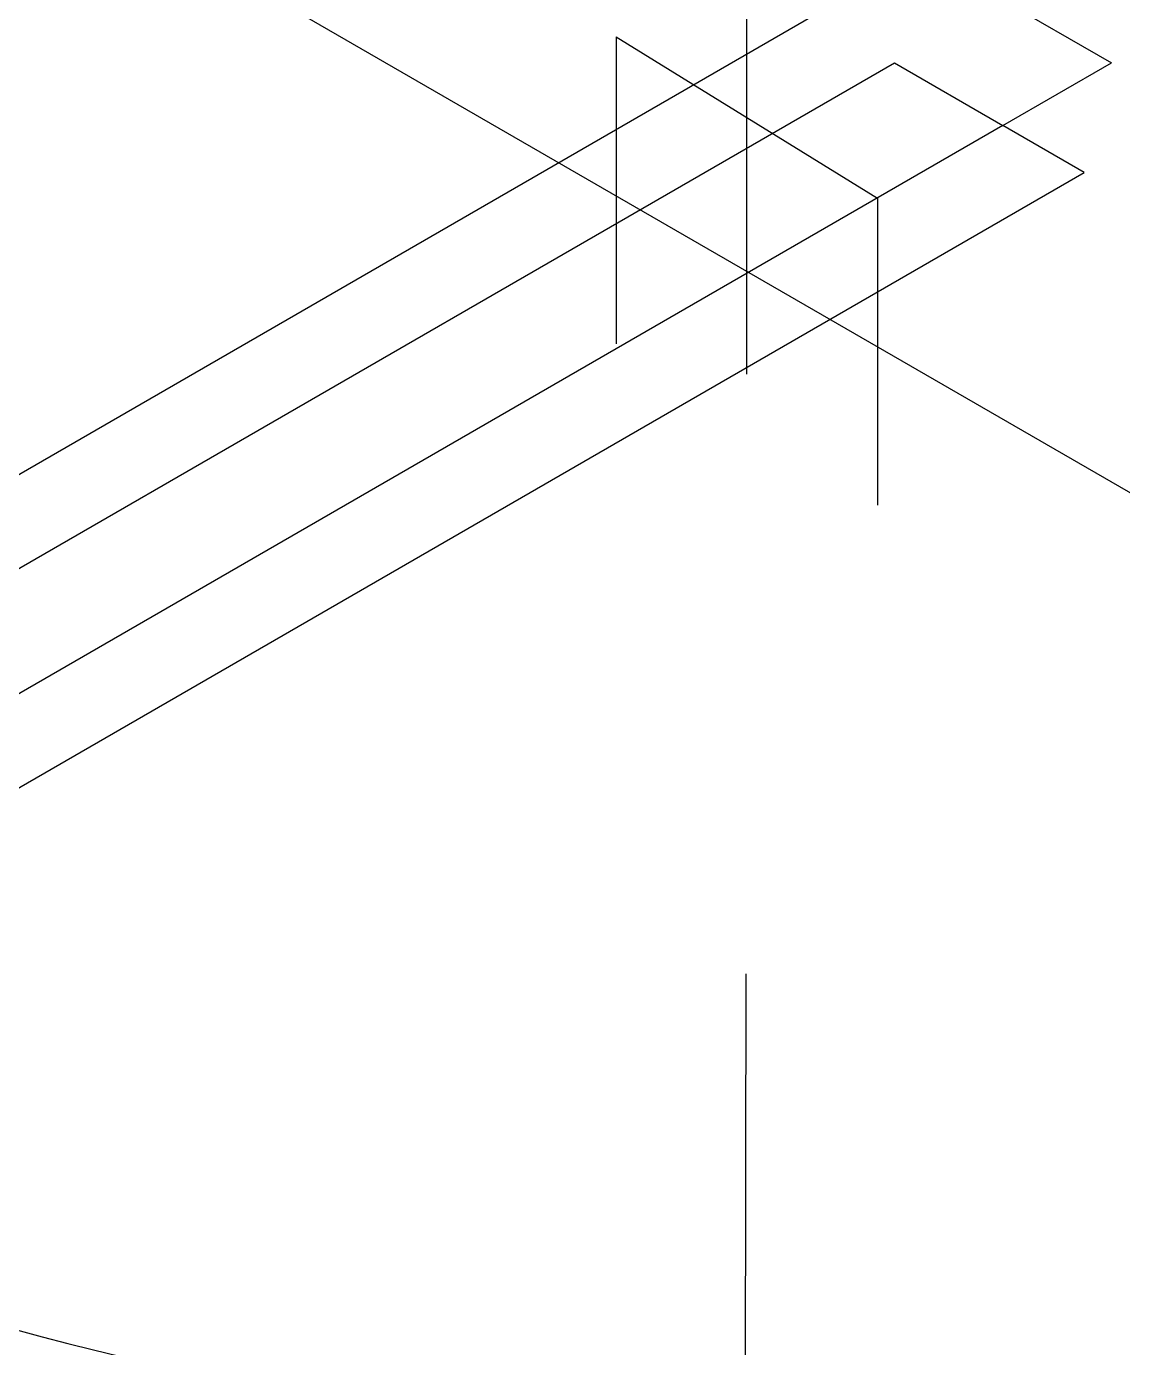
# Model space of a CAD drawing. Header units: millimetres. Extents: x 474.7 to 528.3, y 13.1 to 23.5.
# Drawn here: x 482.8302 to 483.1159, y 14.6051 to 14.9494 of the extents above; entities that cross this region are included whole.
import ezdxf

# ---------------------------------------------------------------- set-up
doc = ezdxf.new("R2010")
doc.units = ezdxf.units.MM
doc.header["$LTSCALE"] = 2.5
doc.linetypes.add('HIDDEN2', pattern=[0.1875, 0.125, -0.0625])
for name, color, linetype in [('EIXO', 253, 'Continuous'), ('I-AGUA FRIA', 5, 'Continuous'), ('I-ARQ', 8, 'Continuous'), ('I-CONEXAO', 1, 'Continuous')]:
    doc.layers.add(name, color=color, linetype=linetype)

# ---------------------------------------------------------------- blocks, each defined once
blk = doc.blocks.new('*U13')
blk.add_line((0, 0.96404), (0, 2.09586))
at = {"layer": 'EIXO', "linetype": 'HIDDEN2'}
blk.add_line((-0.00115, -0.0003, -2.96532), (0, 0.96404), dxfattribs=at)

msp = doc.modelspace()

# ---------------------------------------------------------------- linework, layer by layer
at = {"layer": 'I-AGUA FRIA'}
msp.add_line((479.52654, 16.90138, 12.60067), (483.2681, 14.74119, 12.60067), dxfattribs=at)
at = {"layer": 'I-ARQ', "extrusion": (0, 0.816497, 0.57735)}
for p, q in [((482.9539, 15.03174, 10.64923), (483.113, 14.93988, 10.77913)), ((482.17962, 14.45815, 11.4604), (483.03522, 14.95213, 10.76181)), ((482.20084, 14.4459, 11.47772), (483.05644, 14.93988, 10.77913)), ((483.05644, 14.93988, 10.77913), (483.08472, 14.92355, 10.80222)), ((483.08472, 14.92355, 10.80222), (483.113, 14.93988, 10.77913)), ((483.08472, 14.92355, 10.80222), (482.66046, 14.6786, 11.14863)), ((483.10593, 14.9113, 10.81954), (483.08472, 14.92355, 10.80222)), ((482.68167, 14.66636, 11.16595), (483.10593, 14.9113, 10.81954))]:
    msp.add_line(p, q, dxfattribs=at)
for centre, start, end in [((-482.50136, -0.3795, 18.4217), 45, 135), ((-483.08374, 0.20484, 18.4217), 45.00011, 135.13183)]:
    msp.add_arc(centre, 0.6, start, end, dxfattribs=at)
at = {"layer": 'I-CONEXAO', "elevation": 12.60067}
for points in [[(482.98395, 14.94666), (483.052, 14.90461)], [(482.98395, 14.94666), (482.98395, 14.86666)], [(483.052, 14.90461), (483.052, 14.82461)]]:
    msp.add_lwpolyline(points, dxfattribs=at)

# ---------------------------------------------------------------- block references
at = {"layer": 'I-AGUA FRIA'}
msp.add_blockref('*U13', (483.01798, 13.9216, 12.60067), dxfattribs=at)

doc.saveas('drawing.dxf')
